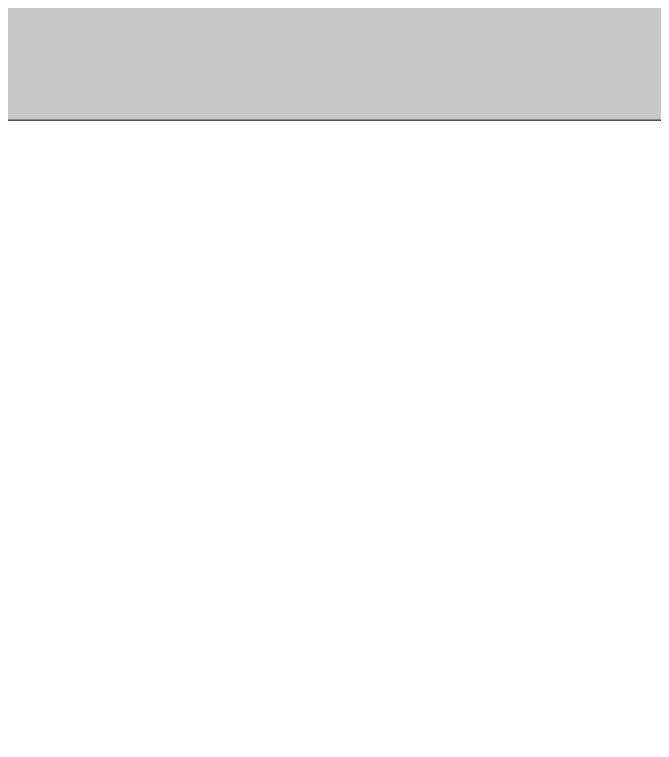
# Model space of a CAD drawing. Header units: millimetres. Extents: x -3238 to 193830, y -8553 to 29000.
# Drawn here: x 22929.454 to 22929.954, y 7899.513 to 7900.083 of the extents above; entities that cross this region are included whole.
import ezdxf

# ---------------------------------------------------------------- set-up
doc = ezdxf.new("R2010")
doc.units = ezdxf.units.MM
doc.layers.add('A-WALL', color=7, linetype='Continuous', lineweight=9)
doc.layers.add('I-WALL', color=7, linetype='Continuous', lineweight=9)
doc.layers.add('I-WALL-2', color=9, linetype='Continuous', lineweight=9, true_color=0x808080)

msp = doc.modelspace()

# ---------------------------------------------------------------- hatches: boundary and pattern name
at = {"layer": 'I-WALL'}
h = msp.add_hatch(dxfattribs=at)
h.set_pattern_fill('FP_13', color=256, style=0, pattern_type=2)
h.set_pattern_definition([(135, (0, 0), (-70.71068, -70.71068), [])])
h.paths.add_polyline_path([(25559.99998, 7700.00001), (25559.99998, 7900.00001), (24369.99998, 7900.00001), (24369.99998, 7700.00001), (25507.50468, 7700.00001)])
h.paths.add_polyline_path([(22839.36117, 7700.00001), (22929.99998, 7700.00001), (22929.99998, 7900.00001), (22509.99998, 7900.00001), (22509.99998, 7700.00001), (22529.99998, 7700.00001)])
at = {"layer": 'I-WALL-2'}
h = msp.add_hatch(dxfattribs=at)
h.set_pattern_fill('FP_99', color=256, style=0, pattern_type=2)
h.set_pattern_definition([(0, (0, 0), (121.92, 30.48), [10.058, -81.382, 10.058, -81.382, -487.68]), (0, (0, 0), (121.92, 30.48), [-182.88, 10.058, -172.822, 10.058, -81.382, -213.36]), (0, (0, 0), (121.92, 30.48), [-457.2, 10.058, -50.902, 10.058, -142.342]), (120, (45.72, 15.24), (-87.356454, 90.345817), [10.058, -81.382, 10.058, -81.382, -487.68]), (120, (45.72, 15.24), (-87.356454, 90.345817), [-182.88, 10.058, -172.822, 10.058, -81.382, -213.36]), (120, (45.72, 15.24), (-87.356454, 90.345817), [-457.2, 10.058, -50.902, 10.058, -142.342]), (240, (60.96, 76.2), (-34.563546, -120.825817), [10.058, -81.382, 10.058, -81.382, -487.68]), (240, (60.96, 76.2), (-34.563546, -120.825817), [-182.88, 10.058, -172.822, 10.058, -81.382, -213.36]), (240, (60.96, 76.2), (-34.563546, -120.825817), [-457.2, 10.058, -50.902, 10.058, -142.342])])
h.paths.add_polyline_path([(30909.99998, 7900.00001), (30929.99998, 7900.00001), (30929.99998, 7920.00001), (27459.99999, 7920.00001), (27459.99999, 7908.00001), (27489.99999, 7908.00001), (27489.99999, 7900.00001), (30843.79171, 7900.00001)])
h.paths.add_polyline_path([(26159.99999, 7900.00001), (26329.99999, 7900.00001), (26329.99999, 7908.00001), (26359.99999, 7908.00001), (26359.99999, 7920.00001), (24369.99998, 7920.00001), (24369.99998, 7900.00001), (25559.99999, 7900.00001)])
h.paths.add_polyline_path([(22509.99998, 7900.00001), (22929.99998, 7900.00001), (22929.99998, 7920.00001), (20209.99997, 7920.00001), (20209.99997, 7900.00001), (21909.99998, 7900.00001)])

# ---------------------------------------------------------------- linework, layer by layer
at = {"layer": 'A-WALL'}
msp.add_line((22929.99998, 7900.00001), (22509.99998, 7900.00001), dxfattribs=at)

doc.saveas('drawing.dxf')
